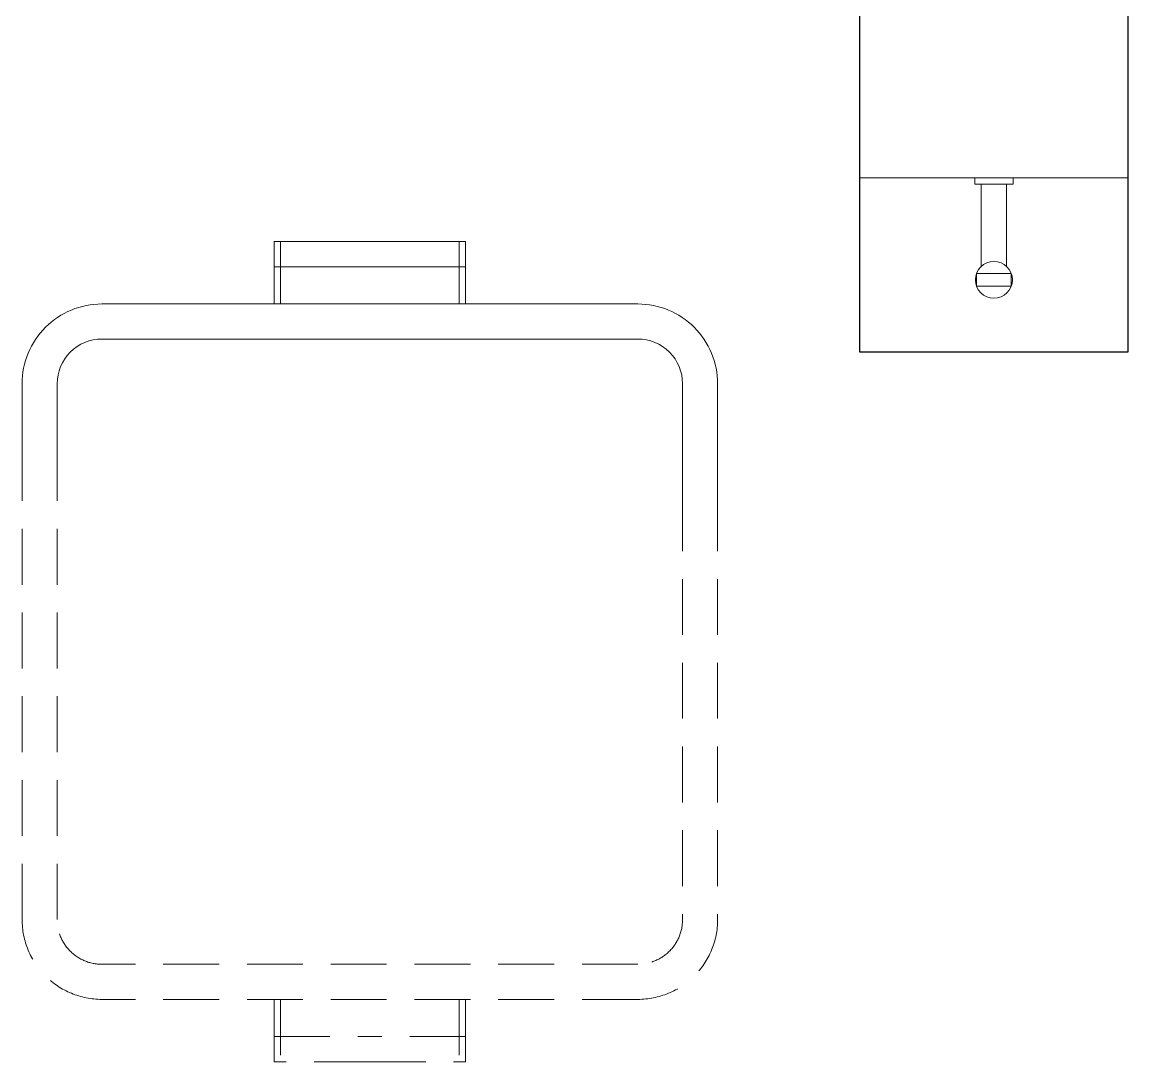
# Model space of a CAD drawing. Header units: millimetres. Extents: x 46649 to 61237, y -33954 to -18530.
# Drawn here: x 58961 to 59827, y -25370 to -24555 of the extents above; entities that cross this region are included whole.
import ezdxf

# ---------------------------------------------------------------- set-up
doc = ezdxf.new("R2010")
doc.units = ezdxf.units.MM
doc.linetypes.add('HIDDEN', pattern=[0.375, 0.25, -0.125])
for name, color, linetype, lineweight in [('ed-1', 6, 'Continuous', 5), ('eo-1', 7, 'Continuous', 9), ('eo-3', 2, 'Continuous', 25), ('t1-e', 1, 'Continuous', 5)]:
    doc.layers.add(name, color=color, linetype=linetype, lineweight=lineweight)

# ---------------------------------------------------------------- blocks, each defined once
blk = doc.blocks.new('C3526')
at = {"layer": 'ed-1'}
blk.add_lwpolyline([(0, 0), (87.5, 0, 0.414214), (122.5, 35), (122.5, 455, 0.414214), (87.5, 490), (0, 490)], format="xyb", dxfattribs=at)
at = {"layer": 'eo-1', "linetype": 'HIDDEN', "ltscale": 175}
for points in [[(0, 517.5), (-332.5, 517.5, 0.414214), (-395, 455), (-395, 35, 0.414214), (-332.5, -27.5), (0, -27.5)], [(0, 490), (-332.5, 490, 0.414214), (-367.5, 455), (-367.5, 35, 0.414214), (-332.5, 0), (0, 0)]]:
    blk.add_lwpolyline(points, format="xyb", dxfattribs=at)
at = {"layer": 'eo-1'}
blk.add_lwpolyline([(0, -27.5), (87.5, -27.5, 0.414214), (150, 35), (150, 455, 0.414214), (87.5, 517.5), (0, 517.5)], format="xyb", dxfattribs=at)
at = {"layer": 'eo-1', "linetype": 'HIDDEN', "ltscale": 175}
for points in [[(-444, 245), (-444, 320), (-424, 320), (-424, 245)], [(-395, 320), (-444, 320)], [(-395, 315), (-444, 315)], [(-444, 245), (-444, 170), (-424, 170), (-424, 245)], [(-395, 175), (-444, 175)], [(-395, 170), (-444, 170)]]:
    blk.add_lwpolyline(points, dxfattribs=at)
at = {"layer": 'eo-1'}
for points in [[(150, 320), (199, 320)], [(150, 315), (199, 315)], [(199, 245), (199, 320), (179, 320), (179, 245)], [(199, 245), (199, 170), (179, 170), (179, 245)], [(150, 175), (199, 175)], [(150, 170), (199, 170)]]:
    blk.add_lwpolyline(points, dxfattribs=at)
blk = doc.blocks.new('Marco ecoboiler t5')
at = {"layer": 'ed-1'}
for p, q in [((0, 136.64), (210, 136.64)), ((90, 131.64), (90, 136.64)), ((95, 67.14), (95, 131.64)), ((115, 67.14), (115, 131.64)), ((120, 131.64), (120, 136.64)), ((91.39, 61.64), (91.39, 51.64)), ((91.39, 61.64), (118.61, 61.64)), ((118.61, 51.64), (118.61, 61.64)), ((91.39, 51.64), (118.61, 51.64))]:
    blk.add_line(p, q, dxfattribs=at)
blk.add_lwpolyline([(90, 131.64), (120, 131.64)], dxfattribs=at)
blk.add_circle((105, 56.64), 14.5, dxfattribs=at)
at = {"layer": 'eo-3'}
blk.add_lwpolyline([(0, 505), (210, 505), (210, 0), (0, 0)], close=True, dxfattribs=at)

msp = doc.modelspace()

# ---------------------------------------------------------------- block references
at = {"layer": 'eo-3'}
msp.add_blockref('Marco ecoboiler t5', (59617.473047, -24813.638329), dxfattribs=at)
at = {"layer": 't1-e', "xscale": -1, "rotation": 270}
msp.add_blockref('C3526', (58988.502017, -24925.927559), dxfattribs=at)

doc.saveas('drawing.dxf')
